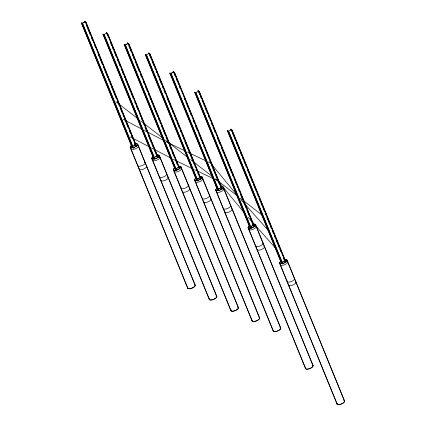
<?xml version="1.0" encoding="UTF-8"?>
<svg xmlns="http://www.w3.org/2000/svg" width="426" height="426" viewBox="0 0 426 426"><rect width="100%" height="100%" fill="white"/><g stroke="black" fill="none" stroke-linecap="round" stroke-linejoin="round"><path stroke-width="0.64" d="M175.73 168.962L176.918 168.174M199.602 177.701L199.581 177.498M104.13 34.549L103.912 34.783L104.466 35.22L155.011 159.074M106.521 33.287L106.34 32.536L107.698 33.59L158.163 157.258M148.86 53.66L148.679 52.915L150.037 53.969L200.976 178.787M195.917 92.708L195.699 92.943L196.248 93.379L251.244 228.134M198.308 91.446L198.122 90.695L199.48 91.75L254.439 226.424M228.597 131.101L228.379 131.341L228.932 131.778L282.694 263.513M281.192 262.634L227.393 130.814L228.357 131.144L231.004 129.893L230.807 129.094L232.165 130.148L285.926 261.889M199.592 177.791L198.441 178.308M176.731 168.275L175.597 168.861L174.751 168.563L176.284 169.521L175.736 169.063M250.637 226.648L251.596 226.11M251.489 226.227L250.275 226.792L249.428 226.494L250.962 227.452L250.413 226.999M133.721 145.703L132.401 146.384L131.554 146.086L133.088 147.045L132.539 146.592M155.32 156.938L154.026 157.62L153.152 157.327L154.686 158.28L154.137 157.828M219.257 188.553L217.936 189.235L217.09 188.936L218.623 189.895L218.075 189.442M283.077 261.569L281.788 262.251L280.915 261.958L282.449 262.911L281.895 262.459M198.127 178.467L196.839 179.149L195.965 178.856L197.499 179.809L196.982 179.383M146.475 54.922L146.256 55.162L146.805 55.593L197.968 180.965M230.961 129.855L231.984 130.239L285.777 262.054M131.831 146.768L81.329 23.02L82.293 23.35L84.896 22.061L84.742 21.3L86.1 22.354L136.565 146.017M81.329 23.02L82.868 23.984L133.562 148.2M82.868 23.984C80.834 23.052 85.482 21.332 86.1 22.354M153.477 158.115L102.927 34.256C104.306 35.677 106.149 32.083 107.517 33.681L158.014 157.423M102.927 34.256L104.466 35.22M175.075 169.351L124.142 44.549L125.106 44.879L127.704 43.59L127.55 42.829L128.908 43.883L179.761 168.494M124.142 44.549L125.681 45.513L176.561 170.198M179.048 168.169L128.167 43.543L128.908 43.883M196.237 179.532L145.266 54.634C146.645 56.051 148.488 52.457 149.856 54.059L200.795 178.877M145.266 54.634L146.805 55.593M217.414 189.73L169.82 73.107L170.98 73.363L173.542 72.042L173.228 71.387L174.585 72.441L222.132 188.952M169.82 73.107L171.358 74.065L218.948 190.688M221.387 188.542L173.845 72.1L174.585 72.441M249.753 227.287L194.714 92.415C196.088 93.837 197.93 90.243 199.299 91.84L254.263 226.515M194.714 92.415L196.248 93.379M227.393 130.814L228.932 131.778M134.829 144.43L136.32 145.42L135.59 145.053M220.455 187.238L221.861 188.271L221.126 187.903M252.831 224.784L254.2 225.828L253.465 225.46M134.03 145.543L135.239 144.781M155.628 156.779L156.875 156.193L156.571 155.825M177.227 168.014L178.451 167.445L178.302 167.157M219.587 188.388L220.828 187.786L220.444 187.392M251.91 225.95L253.15 225.365L252.852 224.997M283.428 261.394L284.898 260.898M134.217 145.516L135.543 145.032M155.815 156.752L157.135 156.267M177.472 167.961L178.734 167.503M198.628 178.281L199.948 177.796M219.752 188.367L221.078 187.882M252.091 225.924L253.417 225.439M283.913 261.175L284.675 260.776L284.334 260.456M128.167 43.543L125.212 44.927L125.681 45.513M173.845 72.1L170.89 73.48L171.358 74.065M184.533 150.687L166.172 141.746M187.499 152.103L205.886 160.879M208.255 162.008L210.63 163.142L236.515 194.533M191.721 168.302L173.361 159.367M194.687 169.718L213.075 178.494M215.444 179.628L217.819 180.757L243.704 212.153M123.173 119.376L142.023 129.184M144.377 130.409L163.818 140.521M130.361 136.991L148.621 146.491M151.565 148.024L170.416 157.833M85.37 22.019L135.851 145.692M284.366 260.265L285.681 261.292L284.983 260.946M178.281 166.928L179.516 167.897L178.819 167.556M199.576 177.28L200.731 178.19L199.996 177.823M115.984 101.761L138.072 118.891M140.702 120.936L162.263 137.662M165.421 140.111L186.982 156.837M190.662 159.691L212.223 176.417M215.38 178.867L236.941 195.593M240.099 198.042L262.187 215.178M157.189 156.289C158.925 157.668 156.012 154.681 156.795 156.172M240.828 199.533L268.13 230.285M248.017 217.154L275.76 248.395M287.103 260.1L344.618 401.036M286.911 260.18L344.426 401.116M231.446 129.823L285.212 261.564M230.807 129.094L231.765 131.448M232.484 133.21L233.927 136.741M234.406 137.917L235.605 140.862M236.329 142.625L236.808 143.802M237.048 144.393L237.767 146.155M238.246 147.332L239.449 150.277M240.408 152.63L241.611 155.57M242.09 156.747L243.289 159.686M243.768 160.863L244.971 163.808M245.69 165.57L246.169 166.747M247.612 170.278L248.811 173.222M249.535 174.985L250.973 178.515M251.452 179.692L252.655 182.637M253.614 184.99L255.536 189.698M255.776 190.284L256.495 192.051M256.974 193.228L258.177 196.168M258.896 197.93L260.339 201.461M260.818 202.638L262.017 205.582M262.741 207.345L264.179 210.875M265.142 213.229L265.861 214.997M266.82 217.351L268.023 220.29M268.263 220.881L269.701 224.411M270.18 225.588L271.383 228.528M272.102 230.29L273.545 233.821M274.504 236.174L275.223 237.942M275.947 239.705L277.385 243.235M277.864 244.412L279.067 247.357M279.786 249.119L280.745 251.473M283.444 258.081L284.115 259.732M284.371 260.35L284.6 260.914M230.626 129.184L231.105 130.361M228.751 131.868L282.736 264.157M227.575 130.723L281.416 262.656M279.717 263.161L337.232 404.098M279.531 263.236L337.046 404.178M255.616 224.64L313.131 365.577M255.43 224.72L312.945 365.657M198.766 91.425L253.726 226.105M198.122 90.695L199.842 94.913M200.337 96.122L201.072 97.927M202.057 100.339L202.792 102.144M203.777 104.556L204.517 106.362M205.007 107.565L206.237 110.579M206.727 111.782L207.467 113.593M208.447 116L209.187 117.81M209.922 119.615L210.417 120.819M211.403 123.231L212.137 125.036M212.878 126.847L213.857 129.254M214.597 131.064L215.087 132.268M217.548 138.296L220.253 144.92M221.232 147.332L223.693 153.355M224.182 154.558L225.413 157.572M225.908 158.776L226.643 160.586M227.628 162.993L230.088 169.021M230.578 170.224L231.808 173.238M232.298 174.442L233.038 176.252M234.018 178.659L234.758 180.47M235.248 181.673L236.478 184.687M236.968 185.89L237.708 187.696M238.693 190.108L239.428 191.913M240.168 193.724L241.148 196.13M241.643 197.339L242.378 199.144M243.118 200.95L245.823 207.579M246.803 209.991L249.263 216.014M250.61 219.315L251.287 220.966M251.958 222.622L252.634 224.273M252.842 224.779L252.98 225.114M197.941 90.786L198.436 91.995M196.072 93.47L251.111 228.341M194.89 92.325L249.977 227.308M248.236 227.702L305.751 368.639M248.044 227.777L305.564 368.714M223.277 187.083L280.793 328.02M223.091 187.158L280.606 328.1M174.41 72.532L221.925 188.958M173.973 73.208L175.464 76.861M176.21 78.688L177.2 81.121M177.946 82.942L178.441 84.162M179.437 86.595L180.182 88.422M184.154 98.156L184.9 99.977M185.89 102.41L186.636 104.237M187.131 105.451L187.877 107.277M188.872 109.711L189.618 111.537M190.113 112.752L191.354 115.797M193.09 120.052L194.331 123.098M195.326 125.532L197.313 130.399M198.804 134.046L199.794 136.48M200.54 138.306L201.53 140.74M202.03 141.954L202.776 143.78M203.766 146.214L204.512 148.04M205.007 149.254L205.753 151.081M206.743 153.514L207.489 155.341M207.989 156.555L208.729 158.381M209.725 160.815L210.471 162.641M211.461 165.07L212.207 166.896M212.702 168.116L214.193 171.763M214.443 172.37L215.189 174.197M215.684 175.416L216.925 178.457M217.601 180.107L218.048 181.21M218.272 181.758L218.948 183.409M220.503 187.216L220.684 187.669M173.052 71.477L173.547 72.692M171.177 74.156L218.724 190.667M170.001 73.016L217.739 189.996M215.897 190.14L273.412 331.082M215.705 190.22L273.22 331.156M202.153 176.998L259.668 317.934M201.961 177.078L259.477 318.014M149.324 53.644L200.263 178.462M148.679 52.915L149.169 54.118M149.659 55.316L150.889 58.325M151.869 60.732L153.834 65.54M154.814 67.947L155.549 69.752M156.044 70.956L156.779 72.755M157.758 75.162L158.493 76.968M159.478 79.374L160.213 81.174M160.703 82.378L161.438 84.183M162.423 86.59L163.158 88.395M163.893 90.195L165.368 93.805M166.838 97.416L169.047 102.826M169.292 103.427L170.027 105.233M170.522 106.436L171.747 109.439M172.237 110.643L173.467 113.651M173.957 114.855L174.692 116.655M175.182 117.858L176.412 120.867M176.902 122.07L178.127 125.074M178.616 126.277L179.357 128.082M180.336 130.489L181.071 132.294M181.811 134.094L182.791 136.501M183.281 137.704L184.016 139.51M184.756 141.31L186.961 146.725M187.206 147.327L187.946 149.132M188.436 150.33L189.905 153.94M190.15 154.542L192.605 160.554M193.1 161.758L194.325 164.766M194.815 165.97L195.55 167.769M197.818 173.329L198.495 174.98M146.624 55.684L197.786 181.055M145.447 54.544L196.466 179.554M194.767 180.06L252.283 320.996M194.581 180.139L252.096 321.076M180.938 166.704L238.453 307.641M180.752 166.784L238.267 307.721M128.732 43.974L179.58 168.584M127.55 42.829L128.285 44.629M128.774 45.832L129.999 48.83M130.489 50.034L131.224 51.834M132.204 54.235L132.939 56.035M133.429 57.238L134.163 59.038M135.143 61.44L135.878 63.24M136.613 65.04L138.083 68.639M138.572 69.843L139.313 71.643M140.292 74.044L141.517 77.042M143.232 81.249L144.457 84.247M145.436 86.648L146.171 88.448M146.661 89.652L147.396 91.452M148.376 93.853L149.111 95.653M149.845 97.453L150.825 99.854M151.56 101.654L152.05 102.858M152.785 104.658L153.765 107.059M154.01 107.656L156.704 114.259M156.949 114.86L157.684 116.66M158.174 117.864L159.399 120.862M159.888 122.065L160.623 123.865M161.603 126.266L162.338 128.066M162.828 129.27L164.053 132.268M164.542 133.471L165.277 135.271M166.012 137.071L166.992 139.472M167.727 141.272L168.707 143.674M169.686 146.075L170.911 149.073M171.891 151.475L173.851 156.278M175.256 159.734L175.933 161.385M176.609 163.036L177.28 164.686M178.297 167.184L178.483 167.631M125.5 45.603L176.353 170.214M124.323 44.458L175.299 169.372M173.558 169.766L231.073 310.703M173.366 169.846L230.881 310.783M159.34 155.469L216.855 296.405M159.154 155.549L216.669 296.485M106.985 33.265L157.471 156.986M106.34 32.536L107.799 36.109M110.227 42.062L111.687 45.635M112.171 46.823L113.385 49.799M113.87 50.992L115.084 53.969M115.574 55.162L116.298 56.946M117.272 59.326L118.002 61.115M118.732 62.899L120.185 66.472M121.16 68.852L121.889 70.641M122.374 71.829L123.588 74.806M124.072 75.998L124.802 77.782M125.532 79.571L126.506 81.952M126.746 82.548L129.419 89.093M129.664 89.689L130.393 91.478M130.878 92.666L132.092 95.642M132.577 96.835L133.306 98.619M134.765 102.192L135.495 103.976M136.464 106.362L137.678 109.338M139.866 114.695L140.596 116.479M141.325 118.268L141.81 119.456M143.269 123.029L143.999 124.818M144.968 127.198L146.182 130.175M148.126 134.935L151.289 142.678M151.773 143.866L152.987 146.842M154.334 150.149L155.011 151.8M155.682 153.451L156.358 155.101M104.285 35.31L154.787 159.058M103.108 34.165L153.802 158.381M151.96 158.531L209.475 299.467M151.768 158.605L209.283 299.547M137.742 144.233L195.257 285.17M137.555 144.313L195.071 285.25M85.919 22.445L136.416 146.187M84.742 21.3L85.227 22.493M86.201 24.873L86.925 26.657M87.655 28.446L89.114 32.014M89.598 33.207L90.328 34.991M91.302 37.376L92.517 40.353M94.7 45.71L95.429 47.494M98.102 54.043L99.317 57.02M99.806 58.213L101.021 61.19M101.505 62.377L102.235 64.166M103.204 66.547L103.933 68.33M104.663 70.12L105.147 71.307M105.392 71.903L106.122 73.693M106.606 74.88L107.821 77.857M108.311 79.05L109.525 82.026M110.009 83.214L110.739 85.003M111.468 86.787L113.651 92.144M113.896 92.74L115.111 95.717M115.595 96.91L116.325 98.694M117.299 101.074L118.029 102.863M118.753 104.647L119.243 105.84M120.696 109.413L121.916 112.389M122.885 114.77L123.615 116.554M124.099 117.746L124.829 119.53M125.558 121.319L128.231 127.869M129.2 130.249L130.415 133.226M131.389 135.606L132.065 137.257M134.083 142.215L134.536 143.312M134.76 143.866L135.431 145.516M84.561 21.391L85.046 22.583M82.687 24.074L133.381 148.291M81.51 22.929L132.055 146.784M130.361 147.295L187.877 288.232M130.17 147.369L187.685 288.306M287.342 261.644A3.893 1.448 -22.2 0 1 284.44 264.828A3.893 1.448 -22.2 0 1 280.468 264.338M284.813 259.748A3.893 1.448 -22.2 0 1 286.394 261.442A3.893 1.448 -22.2 0 1 280.942 263.657A3.893 1.448 -22.2 0 1 280.915 261.33M294.174 278.38A3.893 1.448 -22.2 0 1 291.139 281.613A3.893 1.448 -22.2 0 1 287.364 280.942M295.713 281.969A3.893 1.448 -22.2 0 1 292.966 284.978A3.893 1.448 -22.2 0 1 288.658 284.951M344.048 400.616A4.1 1.523 -22.2 0 1 341.396 404.018A4.1 1.523 -22.2 0 1 337.142 403.422M284.893 259.647A4.1 1.523 -22.2 0 1 286.506 261.479A4.1 1.523 -22.2 0 1 280.681 263.758A4.1 1.523 -22.2 0 1 281 261.17M344.022 400.765A3.893 1.448 -22.2 0 1 341.748 403.784A3.893 1.448 -22.2 0 1 337.184 403.869M255.861 226.185A3.893 1.448 -22.2 0 1 252.959 229.364A3.893 1.448 -22.2 0 1 248.986 228.874M253.332 224.284A3.893 1.448 -22.2 0 1 254.908 225.977A3.893 1.448 -22.2 0 1 249.455 228.198A3.893 1.448 -22.2 0 1 249.434 225.871M262.576 242.863A3.893 1.448 -22.2 0 1 259.919 246.052A3.893 1.448 -22.2 0 1 255.813 245.61M263.875 246.34A3.893 1.448 -22.2 0 1 261.74 249.407A3.893 1.448 -22.2 0 1 257.182 249.38M312.412 365.114A4.1 1.523 -22.2 0 1 310.048 368.506A4.1 1.523 -22.2 0 1 305.66 367.963M253.156 224.225A4.1 1.523 -22.2 0 1 255.121 225.918A4.1 1.523 -22.2 0 1 249.263 228.299A4.1 1.523 -22.2 0 1 249.519 225.705M312.407 365.252A3.893 1.448 -22.2 0 1 310.389 368.266A3.893 1.448 -22.2 0 1 305.703 368.41M223.405 188.569A3.893 1.448 -22.2 0 1 220.876 191.705A3.893 1.448 -22.2 0 1 216.6 191.444M220.993 186.726A3.893 1.448 -22.2 0 1 222.569 188.42A3.893 1.448 -22.2 0 1 217.116 190.64A3.893 1.448 -22.2 0 1 217.095 188.313M230.232 205.305A3.893 1.448 -22.2 0 1 227.708 208.436A3.893 1.448 -22.2 0 1 223.432 208.181M231.888 208.953A3.893 1.448 -22.2 0 1 229.145 211.962A3.893 1.448 -22.2 0 1 224.832 211.935M280.068 327.557A4.1 1.523 -22.2 0 1 277.843 330.89A4.1 1.523 -22.2 0 1 273.252 330.544M220.817 186.668A4.1 1.523 -22.2 0 1 222.825 188.313A4.1 1.523 -22.2 0 1 217.063 190.747A4.1 1.523 -22.2 0 1 216.967 188.297M280.068 327.695A3.893 1.448 -22.2 0 1 277.928 330.768A3.893 1.448 -22.2 0 1 273.37 330.736M202.494 178.611A3.893 1.448 -22.2 0 1 199.746 181.62A3.893 1.448 -22.2 0 1 195.438 181.593M199.123 176.795A3.893 1.448 -22.2 0 1 201.69 178.057A3.893 1.448 -22.2 0 1 196.194 180.555A3.893 1.448 -22.2 0 1 195.965 178.233M209.326 195.348A3.893 1.448 -22.2 0 1 206.578 198.356A3.893 1.448 -22.2 0 1 202.27 198.324M210.662 198.804A3.893 1.448 -22.2 0 1 207.76 201.983A3.893 1.448 -22.2 0 1 203.788 201.493M259.242 317.567A4.1 1.523 -22.2 0 1 256.308 320.975A4.1 1.523 -22.2 0 1 252.192 320.325M199.166 176.705A4.1 1.523 -22.2 0 1 201.865 178.031A4.1 1.523 -22.2 0 1 196.077 180.661A4.1 1.523 -22.2 0 1 195.838 178.212M259.189 317.721A3.893 1.448 -22.2 0 1 256.287 320.9A3.893 1.448 -22.2 0 1 252.314 320.411M181.284 168.318A3.893 1.448 -22.2 0 1 178.276 171.433A3.893 1.448 -22.2 0 1 174.261 171.066M178.654 166.353A3.893 1.448 -22.2 0 1 180.182 168.094A3.893 1.448 -22.2 0 1 174.649 170.256A3.893 1.448 -22.2 0 1 174.953 167.801M188.111 185.054A3.893 1.448 -22.2 0 1 184.98 188.217A3.893 1.448 -22.2 0 1 181.135 187.68M189.33 188.452A3.893 1.448 -22.2 0 1 186.801 191.588A3.893 1.448 -22.2 0 1 182.53 191.327M237.889 307.221A4.1 1.523 -22.2 0 1 235.099 310.682A4.1 1.523 -22.2 0 1 231.068 309.888M178.734 166.252A4.1 1.523 -22.2 0 1 180.342 168.084A4.1 1.523 -22.2 0 1 174.516 170.363A4.1 1.523 -22.2 0 1 174.841 167.775M237.98 307.428A3.893 1.448 -22.2 0 1 235.077 310.607A3.893 1.448 -22.2 0 1 231.1 310.117M159.585 157.013A3.893 1.448 -22.2 0 1 156.683 160.192A3.893 1.448 -22.2 0 1 152.705 159.707M157.056 155.117A3.893 1.448 -22.2 0 1 158.632 156.811A3.893 1.448 -22.2 0 1 153.179 159.026A3.893 1.448 -22.2 0 1 153.152 156.699M166.294 173.691A3.893 1.448 -22.2 0 1 163.637 176.881A3.893 1.448 -22.2 0 1 159.537 176.444M167.599 177.168A3.893 1.448 -22.2 0 1 165.586 180.182A3.893 1.448 -22.2 0 1 160.895 180.32M216.131 295.942A4.1 1.523 -22.2 0 1 213.772 299.334A4.1 1.523 -22.2 0 1 209.384 298.791M156.88 155.059A4.1 1.523 -22.2 0 1 158.839 156.747A4.1 1.523 -22.2 0 1 152.987 159.127A4.1 1.523 -22.2 0 1 153.243 156.539M216.131 296.081A3.893 1.448 -22.2 0 1 214.113 299.095A3.893 1.448 -22.2 0 1 209.427 299.238M137.87 145.719A3.893 1.448 -22.2 0 1 135.596 148.743A3.893 1.448 -22.2 0 1 131.032 148.823M134.717 144.031A3.893 1.448 -22.2 0 1 137.279 145.293A3.893 1.448 -22.2 0 1 131.783 147.79A3.893 1.448 -22.2 0 1 131.554 145.463M144.563 162.407A3.893 1.448 -22.2 0 1 142.422 165.48A3.893 1.448 -22.2 0 1 137.87 165.448M146.352 166.103A3.893 1.448 -22.2 0 1 143.349 169.218A3.893 1.448 -22.2 0 1 139.334 168.85M194.533 284.706A4.1 1.523 -22.2 0 1 192.44 287.981A4.1 1.523 -22.2 0 1 187.669 287.822M134.754 143.935A4.1 1.523 -22.2 0 1 137.454 145.266A4.1 1.523 -22.2 0 1 131.671 147.891A4.1 1.523 -22.2 0 1 131.432 145.447M194.884 285.021A3.893 1.448 -22.2 0 1 191.881 288.136A3.893 1.448 -22.2 0 1 187.861 287.768"/></g></svg>
